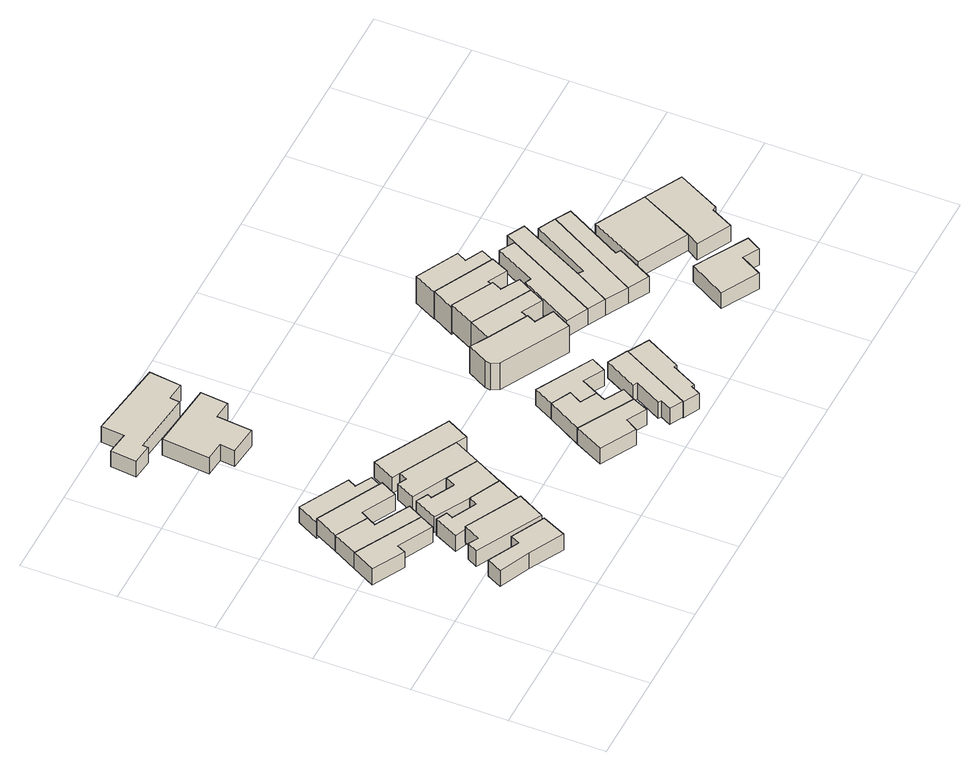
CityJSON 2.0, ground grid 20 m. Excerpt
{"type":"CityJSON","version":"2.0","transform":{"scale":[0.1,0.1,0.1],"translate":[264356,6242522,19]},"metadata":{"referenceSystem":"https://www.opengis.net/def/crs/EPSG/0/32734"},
"CityObjects":{
"building1":{"type":"Building","attributes":{"address":"7 Plumer Road Woodstock Cape Town","building":"house","building:levels":1,"building_height":4.1,"plus_code":"4FRW3F92+H86","ground_height":21.58,"roof_height":25.68},"geometry":[{"type":"Solid","lod":"1","boundaries":[[[[0,1,2,3]],[[1,4,5,2]],[[4,6,7,5]],[[6,8,9,7]],[[8,10,11,9]],[[10,0,3,11]],[[3,2,5,7,9,11]],[[10,8,6,4,1,0]]]]}]},
"building2":{"type":"Building","attributes":{"address":"40 Fairview Avenue Woodstock Cape Town","building":"house","building:levels":1,"building_height":4.1,"plus_code":"4FRW3F92+F9J","ground_height":22.59,"roof_height":26.69},"geometry":[{"type":"Solid","lod":"1","boundaries":[[[[12,13,14,15]],[[13,16,17,14]],[[16,18,19,17]],[[18,20,21,19]],[[20,22,23,21]],[[22,24,25,23]],[[24,12,15,25]],[[15,14,17,19,21,23,25]],[[24,22,20,18,16,13,12]]]]}]},
"building3":{"type":"Building","attributes":{"address":"5 Plumer Road Woodstock Cape Town","building":"house","building:levels":1,"building_height":4.1,"plus_code":"4FRW3F92+H8F","ground_height":21.58,"roof_height":25.68},"geometry":[{"type":"Solid","lod":"1","boundaries":[[[[26,0,3,27]],[[0,10,11,3]],[[10,28,29,11]],[[28,30,31,29]],[[30,32,33,31]],[[32,26,27,33]],[[27,3,11,29,31,33]],[[32,30,28,10,0,26]]]]}]},
"building4":{"type":"Building","attributes":{"address":"38 Fairview Avenue Woodstock Cape Town","building":"house","building:levels":1,"building_height":4.1,"plus_code":"4FRW3F92+G92","ground_height":22.39,"roof_height":26.49},"geometry":[{"type":"Solid","lod":"1","boundaries":[[[[34,35,36,37]],[[35,38,39,36]],[[38,40,41,39]],[[40,42,43,41]],[[42,44,45,43]],[[44,34,37,45]],[[37,36,39,41,43,45]],[[44,42,40,38,35,34]]]]}]},
"building5":{"type":"Building","attributes":{"address":"3 Plumer Road Woodstock Cape Town","building":"house","building:levels":1,"building_height":4.1,"plus_code":"4FRW3F92+J84","ground_height":21.58,"roof_height":25.68},"geometry":[{"type":"Solid","lod":"1","boundaries":[[[[46,26,27,47]],[[26,32,33,27]],[[32,48,49,33]],[[48,50,51,49]],[[50,52,53,51]],[[52,46,47,53]],[[47,27,33,49,51,53]],[[52,50,48,32,26,46]]]]}]},
"building6":{"type":"Building","attributes":{"address":"36 Fairview Avenue Woodstock Cape Town","building":"house","building:levels":1,"building_height":4.1,"plus_code":"4FRW3F92+G9G","ground_height":21.58,"roof_height":25.68},"geometry":[{"type":"Solid","lod":"1","boundaries":[[[[54,55,56,57]],[[55,58,59,56]],[[58,60,61,59]],[[60,62,63,61]],[[62,64,65,63]],[[64,66,67,65]],[[66,68,69,67]],[[68,70,71,69]],[[70,54,57,71]],[[57,56,59,61,63,65,67,69,71]],[[70,68,66,64,62,60,58,55,54]]]]}]},
"building7":{"type":"Building","attributes":{"address":"1 Plumer Road Woodstock Cape Town","building":"house","building:levels":1,"building_height":4.1,"plus_code":"4FRW3F92+J89","ground_height":20.48,"roof_height":24.58},"geometry":[{"type":"Solid","lod":"1","boundaries":[[[[72,73,74,75]],[[73,76,77,74]],[[76,78,79,77]],[[78,80,81,79]],[[80,82,83,81]],[[82,72,75,83]],[[75,74,77,79,81,83]],[[82,80,78,76,73,72]]]]}]},
"building8":{"type":"Building","attributes":{"address":"34 Fairview Avenue Woodstock Cape Town","building":"house","building:levels":1,"building_height":4.1,"plus_code":"4FRW3F92+G9W","ground_height":21.51,"roof_height":25.61},"geometry":[{"type":"Solid","lod":"1","boundaries":[[[[84,85,86,87]],[[85,88,89,86]],[[88,90,91,89]],[[90,92,93,91]],[[92,94,95,93]],[[94,96,97,95]],[[96,98,99,97]],[[98,100,101,99]],[[100,84,87,101]],[[87,86,89,91,93,95,97,99,101]],[[100,98,96,94,92,90,88,85,84]]]]}]},
"building9":{"type":"Building","attributes":{"address":"Fairview Avenue Woodstock Cape Town","building":"house","building:levels":1,"building_height":4.1,"plus_code":"4FRW3F92+H99","ground_height":21.51,"roof_height":25.61},"geometry":[{"type":"Solid","lod":"1","boundaries":[[[[102,103,104,105]],[[103,106,107,104]],[[106,108,109,107]],[[108,110,111,109]],[[110,85,86,111]],[[85,84,87,86]],[[84,102,105,87]],[[105,104,107,109,111,86,87]],[[84,85,110,108,106,103,102]]]]}]},
"building10":{"type":"Building","attributes":{"address":"Fairview Avenue Woodstock Cape Town","building":"house","building:levels":1,"building_height":4.1,"plus_code":"4FRW3F92+HCM","ground_height":21.51,"roof_height":25.61},"geometry":[{"type":"Solid","lod":"1","boundaries":[[[[103,102,105,104]],[[102,112,113,105]],[[112,114,115,113]],[[114,116,117,115]],[[116,118,119,117]],[[118,103,104,119]],[[104,105,113,115,117,119]],[[118,116,114,112,102,103]]]]}]},
"building11":{"type":"Building","attributes":{"address":"13A Altona Grove Woodstock Cape Town","building":"house","building:levels":1,"building_height":4.1,"plus_code":"4FRW3F92+P9F","ground_height":19.25,"roof_height":23.35},"geometry":[{"type":"Solid","lod":"1","boundaries":[[[[120,121,122,123]],[[121,124,125,122]],[[124,126,127,125]],[[126,128,129,127]],[[128,130,131,129]],[[130,132,133,131]],[[132,134,135,133]],[[134,120,123,135]],[[123,122,125,127,129,131,133,135]],[[134,132,130,128,126,124,121,120]]]]}]},
"building12":{"type":"Building","attributes":{"address":"11 Altona Grove Woodstock Cape Town","building":"house","building:levels":1,"building_height":4.1,"plus_code":"4FRW3F92+Q9F","ground_height":19.25,"roof_height":23.35},"geometry":[{"type":"Solid","lod":"1","boundaries":[[[[136,137,138,139]],[[137,140,141,138]],[[140,142,143,141]],[[142,144,145,143]],[[144,146,147,145]],[[146,148,149,147]],[[148,150,151,149]],[[150,152,153,151]],[[152,154,155,153]],[[154,136,139,155]],[[139,138,141,143,145,147,149,151,153,155]],[[154,152,150,148,146,144,142,140,137,136]]]]}]},
"building13":{"type":"Building","attributes":{"address":"37 Fairview Avenue Cape Town","building":"house","building:levels":1,"building_height":4.1,"plus_code":"4FRW3F92+FFQ","ground_height":22.26,"roof_height":26.36},"geometry":[{"type":"Solid","lod":"1","boundaries":[[[[156,157,158,159]],[[157,160,161,158]],[[160,162,163,161]],[[162,164,165,163]],[[164,166,167,165]],[[166,156,159,167]],[[159,158,161,163,165,167]],[[166,164,162,160,157,156]]]]}]},
"building14":{"type":"Building","attributes":{"address":"35 Fairview Avenue Cape Town","building":"house","building:levels":1,"building_height":4.1,"plus_code":"4FRW3F92+FGR","ground_height":22.26,"roof_height":26.36},"geometry":[{"type":"Solid","lod":"1","boundaries":[[[[166,164,165,167]],[[164,168,169,165]],[[168,170,171,169]],[[170,172,173,171]],[[172,174,175,173]],[[174,176,177,175]],[[176,178,179,177]],[[178,166,167,179]],[[167,165,169,171,173,175,177,179]],[[178,176,174,172,170,168,164,166]]]]}]},
"building15":{"type":"Building","attributes":{"address":"33 Fairview Avenue Cape Town","building":"house","building:levels":1,"building_height":4.1,"plus_code":"4FRW3F92+GG8","ground_height":22.26,"roof_height":26.36},"geometry":[{"type":"Solid","lod":"1","boundaries":[[[[178,176,177,179]],[[176,174,175,177]],[[174,172,173,175]],[[172,180,181,173]],[[180,182,183,181]],[[182,184,185,183]],[[184,186,187,185]],[[186,178,179,187]],[[179,177,175,173,181,183,185,187]],[[186,184,182,180,172,174,176,178]]]]}]},
"building16":{"type":"Building","attributes":{"address":"2 Kitchener Road Woodstock Cape Town","building":"house","building:levels":1,"building_height":4.1,"plus_code":"4FRW3F92+FH6","ground_height":22.26,"roof_height":26.36},"geometry":[{"type":"Solid","lod":"1","boundaries":[[[[188,189,190,191]],[[189,192,193,190]],[[192,194,195,193]],[[194,196,197,195]],[[196,198,199,197]],[[198,200,201,199]],[[200,202,203,201]],[[202,188,191,203]],[[191,190,193,195,197,199,201,203]],[[202,200,198,196,194,192,189,188]]]]}]},
"building17":{"type":"Building","attributes":{"address":"4 Kitchener Road Woodstock Cape Town","building":"house","building:levels":1,"building_height":4.1,"plus_code":"4FRW3F92+FHG","ground_height":22.05,"roof_height":26.15},"geometry":[{"type":"Solid","lod":"1","boundaries":[[[[204,205,206,207]],[[205,208,209,206]],[[208,210,211,209]],[[210,212,213,211]],[[212,214,215,213]],[[214,216,217,215]],[[216,218,219,217]],[[218,204,207,219]],[[207,206,209,211,213,215,217,219]],[[218,216,214,212,210,208,205,204]]]]}]},
"building18":{"type":"Building","attributes":{"building":"yes","building:levels":2,"building_height":6.9,"plus_code":"4FRW3F92+HH6","ground_height":21.19,"roof_height":28.09},"geometry":[{"type":"Solid","lod":"1","boundaries":[[[[220,221,222,223]],[[221,224,225,222]],[[224,226,227,225]],[[226,228,229,227]],[[228,230,231,229]],[[230,232,233,231]],[[232,234,235,233]],[[234,236,237,235]],[[236,220,223,237]],[[223,222,225,227,229,231,233,235,237]],[[236,234,232,230,228,226,224,221,220]]]]}]},
"building19":{"type":"Building","attributes":{"address":"Fairview Avenue Cape Town","building":"detached","building:levels":2,"building_height":6.9,"plus_code":"4FRW3F92+HHG","ground_height":20.89,"roof_height":27.79},"geometry":[{"type":"Solid","lod":"1","boundaries":[[[[238,239,240,241]],[[239,242,243,240]],[[242,244,245,243]],[[244,246,247,245]],[[246,248,249,247]],[[248,238,241,249]],[[241,240,243,245,247,249]],[[248,246,244,242,239,238]]]]}]},
"building20":{"type":"Building","attributes":{"address":"Fairview Avenue Cape Town","building":"detached","building:levels":2,"building_height":6.9,"plus_code":"4FRW3F92+HHW","ground_height":20.89,"roof_height":27.79},"geometry":[{"type":"Solid","lod":"1","boundaries":[[[[238,248,249,241]],[[248,250,251,249]],[[250,252,253,251]],[[252,254,255,253]],[[254,256,257,255]],[[256,238,241,257]],[[241,249,251,253,255,257]],[[256,254,252,250,248,238]]]]}]},
"building21":{"type":"Building","attributes":{"address":"Fairview Avenue Cape Town","building":"detached","building:levels":2,"building_height":6.9,"plus_code":"4FRW3F92+JJ6","ground_height":20.11,"roof_height":27.01},"geometry":[{"type":"Solid","lod":"1","boundaries":[[[[258,259,260,261]],[[259,262,263,260]],[[262,264,265,263]],[[264,266,267,265]],[[266,268,269,267]],[[268,258,261,269]],[[261,260,263,265,267,269]],[[268,266,264,262,259,258]]]]}]},
"building22":{"type":"Building","attributes":{"address":"Fairview Avenue Cape Town","building":"detached","building:levels":2,"building_height":6.9,"plus_code":"4FRW3F92+JJJ","ground_height":19.9,"roof_height":26.8},"geometry":[{"type":"Solid","lod":"1","boundaries":[[[[270,271,272,273]],[[271,274,275,272]],[[274,276,277,275]],[[276,278,279,277]],[[278,280,281,279]],[[280,270,273,281]],[[273,272,275,277,279,281]],[[280,278,276,274,271,270]]]]}]},
"building23":{"type":"Building","attributes":{"address":"Kitchener Road Cape Town","building":"house","building:levels":1,"building_height":4.1,"plus_code":"4FRW3F92+HJ8","ground_height":20.89,"roof_height":24.99},"geometry":[{"type":"Solid","lod":"1","boundaries":[[[[282,283,284,285]],[[283,286,287,284]],[[286,288,289,287]],[[288,290,291,289]],[[290,292,293,291]],[[292,282,285,293]],[[285,284,287,289,291,293]],[[292,290,288,286,283,282]]]]}]},
"building24":{"type":"Building","attributes":{"address":"Kitchener Road Cape Town","building":"house","building:levels":1,"building_height":4.1,"plus_code":"4FRW3F92+HMJ","ground_height":20.89,"roof_height":24.99},"geometry":[{"type":"Solid","lod":"1","boundaries":[[[[282,294,295,285]],[[294,296,297,295]],[[296,298,299,297]],[[298,300,301,299]],[[300,283,284,301]],[[283,282,285,284]],[[285,295,297,299,301,284]],[[283,300,298,296,294,282]]]]}]},
"building25":{"type":"Building","attributes":{"address":"Kitchener Road Cape Town","building":"house","building:levels":1,"building_height":4.1,"plus_code":"4FRW3F92+HMG","ground_height":20.89,"roof_height":24.99},"geometry":[{"type":"Solid","lod":"1","boundaries":[[[[294,302,303,295]],[[302,304,305,303]],[[304,306,307,305]],[[306,308,309,307]],[[308,296,297,309]],[[296,294,295,297]],[[295,303,305,307,309,297]],[[296,308,306,304,302,294]]]]}]},
"building26":{"type":"Building","attributes":{"address":"9 Kitchener Road Woodstock Cape Town","building":"house","building:levels":1,"building_height":4.1,"plus_code":"4FRW3F92+FPC","ground_height":22.05,"roof_height":26.15},"geometry":[{"type":"Solid","lod":"1","boundaries":[[[[310,311,312,313]],[[311,314,315,312]],[[314,316,317,315]],[[316,318,319,317]],[[318,320,321,319]],[[320,310,313,321]],[[313,312,315,317,319,321]],[[320,318,316,314,311,310]]]]}]},
"building27":{"type":"Building","attributes":{"address":"Kitchener Road Cape Town","building":"house","building:levels":1,"building_height":4.1,"plus_code":"4FRW3F92+HM9","ground_height":20.89,"roof_height":24.99},"geometry":[{"type":"Solid","lod":"1","boundaries":[[[[302,322,323,303]],[[322,324,325,323]],[[324,326,327,325]],[[326,328,329,327]],[[328,304,305,329]],[[304,302,303,305]],[[303,323,325,327,329,305]],[[304,328,326,324,322,302]]]]}]},
"building28":{"type":"Building","attributes":{"address":"4 Bettington Square Woodstock Cape Town","building":"house","building:levels":1,"building_height":4.1,"plus_code":"4FRW3F92+GPM","ground_height":20.94,"roof_height":25.04},"geometry":[{"type":"Solid","lod":"1","boundaries":[[[[330,331,332,333]],[[331,334,335,332]],[[334,336,337,335]],[[336,330,333,337]],[[333,332,335,337]],[[336,334,331,330]]]]}]},
"building29":{"type":"Building","attributes":{"address":"6 Bettington Square Woodstock Cape Town","building":"house","building:levels":1,"building_height":4.1,"plus_code":"4FRW3F92+GQ6","ground_height":20.94,"roof_height":25.04},"geometry":[{"type":"Solid","lod":"1","boundaries":[[[[338,330,333,339]],[[330,336,337,333]],[[336,340,341,337]],[[340,342,343,341]],[[342,344,345,343]],[[344,346,347,345]],[[346,338,339,347]],[[339,333,337,341,343,345,347]],[[346,344,342,340,336,330,338]]]]}]}
},
"vertices":[
[30,420,26],[4,371,26],[4,371,67],[30,420,67],[71,335,26],[71,335,67],[80,353,26],[80,353,67],[153,315,26],[153,315,67],[169,345,26],[169,345,67],
[155,118,36],[227,80,36],[227,80,77],[155,118,77],[251,131,36],[251,131,77],[181,167,36],[181,167,77],[171,147,36],[171,147,77],[106,180,36],[106,180,77],[89,148,36],[89,148,77],
[58,471,26],[58,471,67],[186,377,26],[186,377,67],[114,416,26],[114,416,67],[125,435,26],[125,435,67],
[288,196,34],[172,257,34],[172,257,75],[288,196,75],[153,222,34],[153,222,75],[133,233,34],[133,233,75],[121,211,34],[121,211,75],[258,139,34],[258,139,75],
[84,521,26],[84,521,67],[134,450,26],[134,450,67],[203,414,26],[203,414,67],[222,449,26],[222,449,67],
[317,252,26],[252,284,26],[252,284,67],[317,252,67],[243,266,26],[243,266,67],[191,292,26],[191,292,67],[198,306,26],[198,306,67],[175,317,26],[175,317,67],[149,266,26],[149,266,67],[172,257,26],[172,257,67],[288,196,26],[288,196,67],
[84,521,15],[222,449,15],[222,449,56],[84,521,56],[237,478,15],[237,478,56],[203,496,15],[203,496,56],[213,514,15],[213,514,56],[110,568,15],[110,568,56],
[349,312,25],[283,346,25],[283,346,66],[349,312,66],[272,325,25],[272,325,66],[224,350,25],[224,350,66],[229,359,25],[229,359,66],[205,372,25],[205,372,66],[180,324,25],[180,324,66],[252,284,25],[252,284,66],[317,252,25],[317,252,66],
[378,368,25],[259,430,25],[259,430,66],[378,368,66],[250,413,25],[250,413,66],[232,422,25],[232,422,66],[212,382,25],[212,382,66],
[399,357,25],[399,357,66],[424,404,25],[424,404,66],[267,486,25],[267,486,66],[242,438,25],[242,438,66],
[180,880,3],[170,780,3],[170,780,44],[180,880,44],[211,776,3],[211,776,44],[207,744,3],[207,744,44],[270,738,3],[270,738,44],[277,812,3],[277,812,44],[317,808,3],[317,808,44],[323,866,3],[323,866,44],
[112,955,3],[106,900,3],[106,900,44],[112,955,44],[149,895,3],[149,895,44],[150,907,3],[150,907,44],[284,892,3],[284,892,44],[286,912,3],[286,912,44],[325,908,3],[325,908,44],[333,975,3],[333,975,44],[164,998,3],[164,998,44],[159,949,3],[159,949,44],
[466,114,33],[540,74,33],[540,74,74],[466,114,74],[556,100,33],[556,100,74],[597,78,33],[597,78,74],[612,111,33],[612,111,74],[498,175,33],[498,175,74],
[628,139,33],[628,139,74],[588,161,33],[588,161,74],[598,181,33],[598,181,74],[564,199,33],[564,199,74],[579,226,33],[579,226,74],[538,247,33],[538,247,74],
[617,217,33],[617,217,74],[660,193,33],[660,193,74],[677,225,33],[677,225,74],[560,288,33],[560,288,74],
[644,25,33],[724,175,33],[724,175,74],[644,25,74],[682,196,33],[682,196,74],[645,127,33],[645,127,74],[653,123,33],[653,123,74],[622,66,33],[622,66,74],[628,62,33],[628,62,74],[616,40,33],[616,40,74],
[724,175,31],[644,25,31],[644,25,72],[724,175,72],[678,7,31],[678,7,72],[689,28,31],[689,28,72],[695,25,31],[695,25,72],[723,79,31],[723,79,72],[729,76,31],[729,76,72],[769,151,31],[769,151,72],
[717,376,22],[635,419,22],[635,419,91],[717,376,91],[598,441,22],[598,441,91],[574,398,22],[574,398,91],[572,387,22],[572,387,91],[581,370,22],[581,370,91],[724,294,22],[724,294,91],[747,337,22],[747,337,91],[708,357,22],[708,357,91],
[660,466,19],[635,419,19],[635,419,88],[660,466,88],[717,376,19],[717,376,88],[724,391,19],[724,391,88],[768,368,19],[768,368,88],[785,400,19],[785,400,88],
[802,431,19],[802,431,88],[764,452,19],[764,452,88],[774,473,19],[774,473,88],[688,518,19],[688,518,88],
[688,518,11],[774,473,11],[774,473,80],[688,518,80],[780,485,11],[780,485,80],[820,464,11],[820,464,80],[838,502,11],[838,502,80],[714,566,11],[714,566,80],
[714,566,9],[838,502,9],[838,502,78],[714,566,78],[852,530,9],[852,530,78],[816,548,9],[816,548,78],[827,569,9],[827,569,78],[739,614,9],[739,614,78],
[808,294,19],[914,492,19],[914,492,60],[808,294,60],[883,509,19],[883,509,60],[837,424,19],[837,424,60],[825,430,19],[825,430,60],[763,317,19],[763,317,60],
[845,275,19],[845,275,60],[887,350,19],[887,350,60],[961,493,19],[961,493,60],[925,512,19],[925,512,60],
[891,249,19],[891,249,60],[1002,449,19],[1002,449,60],[966,467,19],[966,467,60],[897,344,19],[897,344,60],
[939,80,31],[1016,38,31],[1016,38,72],[939,80,72],[1041,83,31],[1041,83,72],[1075,64,31],[1075,64,72],[1093,95,31],[1093,95,72],[983,158,31],[983,158,72],
[934,226,19],[934,226,60],[976,303,19],[976,303,60],[966,309,19],[966,309,60],[1033,431,19],[1033,431,60],
[1125,321,19],[1021,375,19],[1021,375,60],[1125,321,60],[961,260,19],[961,260,60],[1066,206,19],[1066,206,60],
[1202,280,19],[1202,280,60],[1050,180,19],[1050,180,60],[1121,143,19],[1121,143,60],[1145,190,19],[1145,190,60],[1155,190,19],[1155,190,60]
]}
